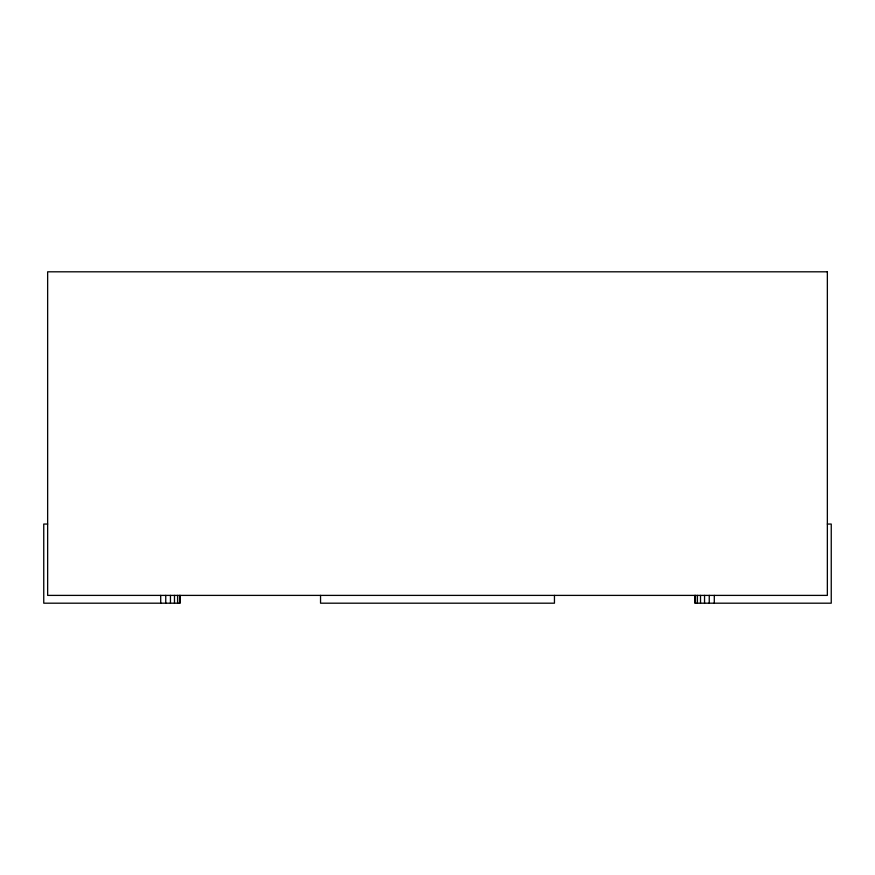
<?xml version="1.0" encoding="UTF-8"?>
<svg xmlns="http://www.w3.org/2000/svg" width="875" height="875" viewBox="0 0 875 875"><rect width="100%" height="100%" fill="white"/><g stroke="black" fill="none" stroke-linecap="round" stroke-linejoin="round"><path stroke-width="1.31" d="M47.644 524.048L43.75 524.048L43.75 603.192L180.195 603.192L180.195 595.394M827.356 524.048L831.25 524.048L831.25 603.192L694.805 603.192L694.805 595.394M714.295 595.394L714.295 603.192M709.253 595.394L709.253 603.192M704.55 595.394L704.55 603.192M700.514 595.394L700.514 603.192M697.419 595.394L697.419 603.192M695.461 595.394L695.461 603.192M554.455 595.394L554.455 603.192L320.545 603.192L320.545 595.394M179.539 595.394L179.539 603.192M177.581 595.394L177.581 603.192M174.486 595.394L174.486 603.192M170.45 595.394L170.45 603.192M165.747 595.394L165.747 603.192M160.705 595.394L160.705 603.192M827.356 271.808L47.644 271.808L47.644 595.394L827.356 595.394L827.356 271.808"/></g></svg>
